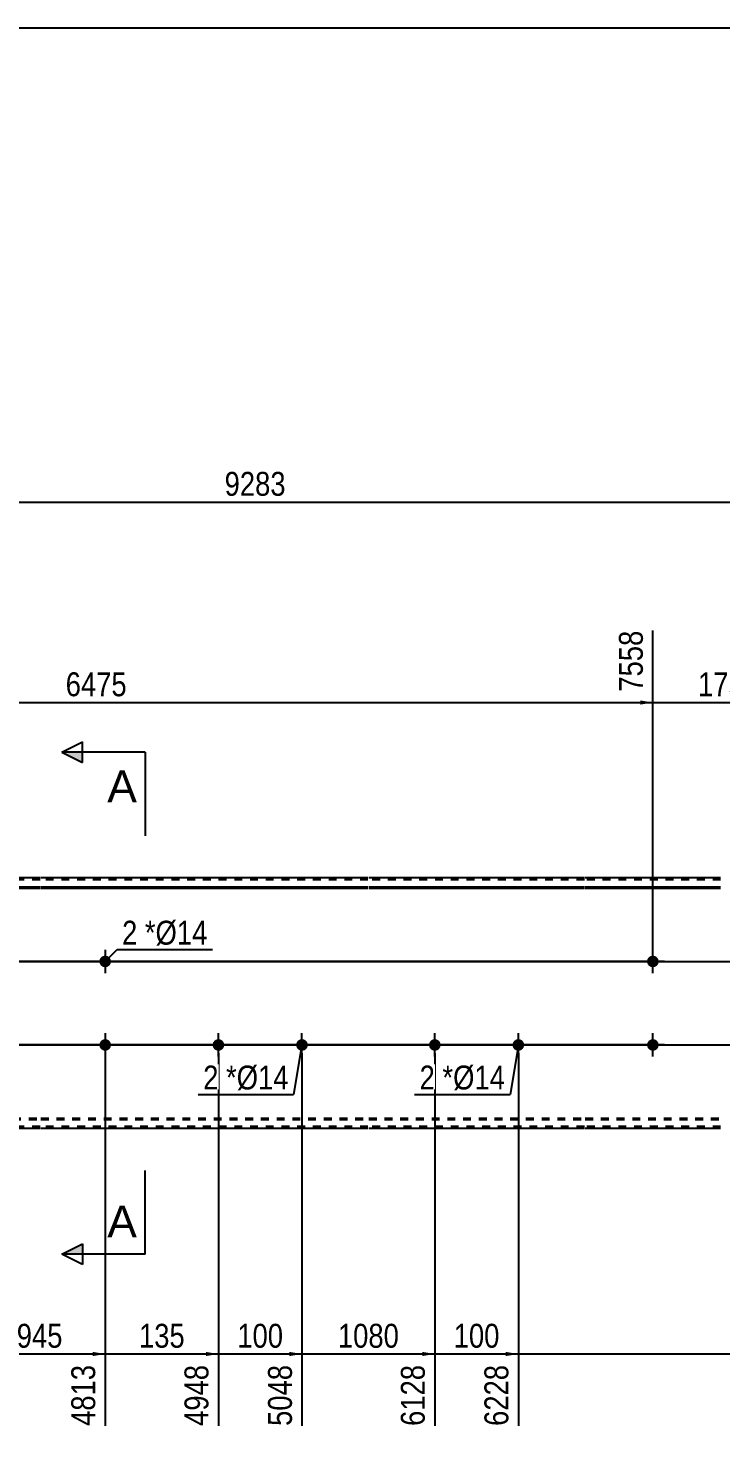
# Model space of a CAD drawing. Header units: millimetres. Extents: x -65 to 337, y -160 to 117.
# Drawn here: x 103.5 to 186.4, y -51.2 to 116.8 of the extents above; entities that cross this region are included whole.
import ezdxf

# ---------------------------------------------------------------- set-up
doc = ezdxf.new("R2010")
doc.units = ezdxf.units.MM
doc.linetypes.add('DXK_LINE_DOT1', pattern=[1.8814, 0.9407, -0.9407])
doc.styles.add('Arial', font='ARIAL.TTF', dxfattribs={"height": 0.2})
doc.styles.add('Arial Narrow', font='ARIALN.TTF', dxfattribs={"height": 0.2})

# ---------------------------------------------------------------- blocks, each defined once
blk = doc.blocks.new('Unknown-629083485-2164')
at = {"color": 5, "linetype": 'Continuous'}
blk.add_line((337.25, 116.75), (-62.75, 116.75), dxfattribs=at)
blk = doc.blocks.new('Part-629083485-1218 - 1203')
at = {"color": 2, "linetype": 'Continuous'}
for p, q in [((104.93, 15), (79.13, 15)), ((79.13, 13.94), (104.93, 13.94)), ((79.13, 13.76), (104.93, 13.76)), ((144.18, 15), (105.03, 15)), ((105.03, 13.94), (144.18, 13.94)), ((105.03, 13.76), (144.18, 13.76)), ((170.08, 15), (144.28, 15)), ((144.28, 13.94), (170.08, 13.94)), ((144.28, 13.76), (170.08, 13.76)), ((186.38, 15), (170.18, 15)), ((170.18, 13.94), (186.38, 13.94)), ((170.18, 13.76), (186.38, 13.76)), ((104.93, -15), (79.13, -15)), ((144.18, -15), (105.03, -15)), ((170.08, -15), (144.28, -15)), ((186.38, -15), (170.18, -15))]:
    blk.add_line(p, q, dxfattribs=at)
at = {"color": 7, "linetype": 'DXK_LINE_DOT1'}
for p, q in [((104.93, 14.75), (79.13, 14.75)), ((144.18, 14.75), (105.03, 14.75)), ((170.08, 14.75), (144.28, 14.75)), ((186.38, 14.75), (170.18, 14.75)), ((79.13, -13.76), (104.93, -13.76)), ((79.13, -13.94), (104.93, -13.94)), ((104.93, -14.75), (79.13, -14.75)), ((105.03, -13.76), (144.18, -13.76)), ((105.03, -13.94), (144.18, -13.94)), ((144.18, -14.75), (105.03, -14.75)), ((144.28, -13.76), (170.08, -13.76)), ((144.28, -13.94), (170.08, -13.94)), ((170.08, -14.75), (144.28, -14.75)), ((170.18, -13.76), (186.38, -13.76)), ((170.18, -13.94), (186.38, -13.94)), ((186.38, -14.75), (170.18, -14.75))]:
    blk.add_line(p, q, dxfattribs=at)
blk = doc.blocks.new('Bolt-629083485-1228 - 1203')
at = {"linetype": 'Continuous'}
for points in [[(126.28, -4.3, -1), (126.28, -5.7, -1)], [(136.28, -4.3, -1), (136.28, -5.7, -1)]]:
    blk.add_hatch(color=3, dxfattribs=at).paths.add_polyline_path(points)
at = {"color": 3, "linetype": 'Continuous'}
for p, q in [((124.88, -5), (127.68, -5)), ((126.28, -6.4), (126.28, -3.6)), ((134.88, -5), (137.68, -5)), ((136.28, -6.4), (136.28, -3.6))]:
    blk.add_line(p, q, dxfattribs=at)
blk = doc.blocks.new('Bolt-629083485-1229 - 1203')
at = {"linetype": 'Continuous'}
for points in [[(152.18, -4.3, -1), (152.18, -5.7, -1)], [(162.18, -4.3, -1), (162.18, -5.7, -1)]]:
    blk.add_hatch(color=3, dxfattribs=at).paths.add_polyline_path(points)
at = {"color": 3, "linetype": 'Continuous'}
for p, q in [((150.78, -5), (153.58, -5)), ((152.18, -6.4), (152.18, -3.6)), ((160.78, -5), (163.58, -5)), ((162.18, -6.4), (162.18, -3.6))]:
    blk.add_line(p, q, dxfattribs=at)
blk = doc.blocks.new('Bolt-629083485-1234 - 1203')
at = {"linetype": 'Continuous'}
for points in [[(177.58, 5, -1), (178.98, 5, -1)], [(258.15, 5, -1), (259.55, 5, -1)]]:
    blk.add_hatch(color=3, dxfattribs=at).paths.add_polyline_path(points)
at = {"color": 3, "linetype": 'Continuous'}
for p, q in [((178.28, 3.6), (178.28, 6.4)), ((258.85, 3.6), (258.85, 6.4)), ((179.68, 5), (176.88, 5)), ((260.25, 5), (257.45, 5))]:
    blk.add_line(p, q, dxfattribs=at)
blk = doc.blocks.new('Bolt-629083485-1235 - 1203')
at = {"linetype": 'Continuous'}
for points in [[(177.58, -5, -1), (178.98, -5, -1)], [(258.15, -5, -1), (259.55, -5, -1)]]:
    blk.add_hatch(color=3, dxfattribs=at).paths.add_polyline_path(points)
at = {"color": 3, "linetype": 'Continuous'}
for p, q in [((179.68, -5), (176.88, -5)), ((178.28, -6.4), (178.28, -3.6)), ((260.25, -5), (257.45, -5)), ((258.85, -6.4), (258.85, -3.6))]:
    blk.add_line(p, q, dxfattribs=at)
blk = doc.blocks.new('Bolt-629083485-1236 - 1203')
at = {"linetype": 'Continuous'}
for points in [[(113.43, 5, -1), (112.03, 5, -1)], [(113.43, -5, -1), (112.03, -5, -1)]]:
    blk.add_hatch(color=3, dxfattribs=at).paths.add_polyline_path(points)
at = {"color": 3, "linetype": 'Continuous'}
for p, q in [((112.73, 6.4), (112.73, 3.6)), ((114.13, 5), (111.33, 5)), ((114.13, -5), (111.33, -5)), ((112.73, -3.6), (112.73, -6.4))]:
    blk.add_line(p, q, dxfattribs=at)
blk = doc.blocks.new('StraightDimension-629083485-1348 - 1203')
at = {"linetype": 'Continuous'}
blk.add_hatch(color=7, dxfattribs=at).paths.add_polyline_path([(176.78, 36.25), (178.28, 36), (176.78, 35.75)])
at = {"color": 7, "linetype": 'Continuous'}
for p, q in [((45.04, -4), (45.04, 57.21)), ((178.28, 6), (178.28, 44.61)), ((45.04, 36), (178.28, 36))]:
    blk.add_line(p, q, dxfattribs=at)
at = {"color": 0, "linetype": 'Continuous'}
blk.add_wipeout([(177.68, 45.21), (173.48, 45.21), (173.48, 36.7), (177.68, 36.7)], dxfattribs=at)
at = {"color": 0}
blk.add_wipeout([(115.91, 36.15), (115.91, 40.35), (107.4, 40.35), (107.4, 36.15)], dxfattribs=at)
at = {"color": 3, "linetype": 'Continuous', "style": 'Arial Narrow'}
blk.add_text('7558', height=2.863, rotation=90.0002, dxfattribs=at).set_placement((177.08, 37.3))
at = {"color": 3, "style": 'Arial Narrow'}
blk.add_text('6475', height=2.863, dxfattribs=at).set_placement((108, 36.75))
blk = doc.blocks.new('StraightDimension-629083485-1284 - 1203')
at = {"linetype": 'Continuous'}
blk.add_hatch(color=7, dxfattribs=at).paths.add_polyline_path([(150.68, -41.75), (152.18, -42), (150.68, -42.25)])
at = {"color": 7, "linetype": 'Continuous'}
for p, q in [((136.28, -6), (136.28, -50.61)), ((152.18, -6), (152.18, -50.61)), ((136.28, -42), (152.18, -42))]:
    blk.add_line(p, q, dxfattribs=at)
at = {"color": 0}
blk.add_wipeout([(148.49, -41.85), (148.49, -37.65), (139.98, -37.65), (139.98, -41.85)], dxfattribs=at)
at = {"color": 0, "linetype": 'Continuous'}
blk.add_wipeout([(151.58, -42.7), (147.38, -42.7), (147.38, -51.21), (151.58, -51.21)], dxfattribs=at)
at = {"color": 3, "style": 'Arial Narrow'}
blk.add_text('1080', height=2.863, dxfattribs=at).set_placement((140.58, -41.25))
at = {"color": 3, "linetype": 'Continuous', "style": 'Arial Narrow'}
blk.add_text('6128', height=2.863, rotation=90.0002, dxfattribs=at).set_placement((150.98, -50.61))
blk = doc.blocks.new('StraightDimension-629083485-1347 - 1203')
at = {"linetype": 'Continuous'}
blk.add_hatch(color=7, dxfattribs=at).paths.add_polyline_path([(193.07, 36.25), (194.57, 36), (193.07, 35.75)])
at = {"color": 7, "linetype": 'Continuous'}
for p, q in [((194.57, 6), (194.57, 48.51)), ((178.28, 6), (178.28, 44.61)), ((178.28, 36), (194.57, 36))]:
    blk.add_line(p, q, dxfattribs=at)
at = {"color": 0}
blk.add_wipeout([(189.77, 36.15), (189.77, 40.35), (183.08, 40.35), (183.08, 36.15)], dxfattribs=at)
at = {"color": 3, "style": 'Arial Narrow'}
blk.add_text('175', height=2.863, dxfattribs=at).set_placement((183.68, 36.75))
at = {"color": 0, "linetype": 'Continuous'}
blk.add_wipeout([(193.97, 49.11), (189.77, 49.11), (189.77, 40.6), (193.97, 40.6)], dxfattribs=at)
at = {"color": 3, "linetype": 'Continuous', "style": 'Arial Narrow'}
blk.add_text('7733', height=2.863, rotation=90.0002, dxfattribs=at).set_placement((193.37, 41.2))
blk = doc.blocks.new('StraightDimension-629083485-1283 - 1203')
at = {"linetype": 'Continuous'}
blk.add_hatch(color=7, dxfattribs=at).paths.add_polyline_path([(160.68, -41.75), (162.18, -42), (160.68, -42.25)])
at = {"color": 7, "linetype": 'Continuous'}
for p, q in [((152.18, -6), (152.18, -50.61)), ((162.18, -6), (162.18, -50.61)), ((152.18, -42), (162.18, -42))]:
    blk.add_line(p, q, dxfattribs=at)
at = {"color": 0}
blk.add_wipeout([(160.52, -41.85), (160.52, -37.65), (153.84, -37.65), (153.84, -41.85)], dxfattribs=at)
at = {"color": 0, "linetype": 'Continuous'}
blk.add_wipeout([(161.58, -42.7), (157.38, -42.7), (157.38, -51.21), (161.58, -51.21)], dxfattribs=at)
at = {"color": 3, "style": 'Arial Narrow'}
blk.add_text('100', height=2.863, dxfattribs=at).set_placement((154.44, -41.25))
at = {"color": 3, "linetype": 'Continuous', "style": 'Arial Narrow'}
blk.add_text('6228', height=2.863, rotation=90.0002, dxfattribs=at).set_placement((160.98, -50.61))
blk = doc.blocks.new('StraightDimension-629083485-1282 - 1203')
at = {"linetype": 'Continuous'}
blk.add_hatch(color=7, dxfattribs=at).paths.add_polyline_path([(259.85, -41.75), (261.35, -42), (259.85, -42.25)])
at = {"color": 7, "linetype": 'Continuous'}
for p, q in [((162.18, -6), (162.18, -50.61)), ((261.35, -16), (261.35, -50.61)), ((162.18, -42), (261.35, -42))]:
    blk.add_line(p, q, dxfattribs=at)
at = {"color": 0}
blk.add_wipeout([(216.02, -41.85), (216.02, -37.65), (207.51, -37.65), (207.51, -41.85)], dxfattribs=at)
at = {"color": 0, "linetype": 'Continuous'}
blk.add_wipeout([(260.75, -42.7), (256.55, -42.7), (256.55, -51.21), (260.75, -51.21)], dxfattribs=at)
at = {"color": 3, "style": 'Arial Narrow'}
blk.add_text('3055', height=2.863, dxfattribs=at).set_placement((208.11, -41.25))
at = {"color": 3, "linetype": 'Continuous', "style": 'Arial Narrow'}
blk.add_text('9283', height=2.863, rotation=90.0002, dxfattribs=at).set_placement((260.15, -50.61))
blk = doc.blocks.new('StraightDimension-629083485-1286 - 1203')
at = {"linetype": 'Continuous'}
blk.add_hatch(color=7, dxfattribs=at).paths.add_polyline_path([(124.78, -41.75), (126.28, -42), (124.78, -42.25)])
at = {"color": 7, "linetype": 'Continuous'}
for p, q in [((112.73, -6), (112.73, -50.61)), ((126.28, -6), (126.28, -50.61)), ((112.73, -42), (126.28, -42))]:
    blk.add_line(p, q, dxfattribs=at)
at = {"color": 0}
blk.add_wipeout([(122.85, -41.85), (122.85, -37.65), (116.17, -37.65), (116.17, -41.85)], dxfattribs=at)
at = {"color": 0, "linetype": 'Continuous'}
blk.add_wipeout([(125.68, -42.7), (121.48, -42.7), (121.48, -51.21), (125.68, -51.21)], dxfattribs=at)
at = {"color": 3, "style": 'Arial Narrow'}
blk.add_text('135', height=2.863, dxfattribs=at).set_placement((116.77, -41.25))
at = {"color": 3, "linetype": 'Continuous', "style": 'Arial Narrow'}
blk.add_text('4948', height=2.863, rotation=90.0002, dxfattribs=at).set_placement((125.08, -50.61))
blk = doc.blocks.new('StraightDimension-629083485-1285 - 1203')
at = {"linetype": 'Continuous'}
blk.add_hatch(color=7, dxfattribs=at).paths.add_polyline_path([(134.78, -41.75), (136.28, -42), (134.78, -42.25)])
at = {"color": 7, "linetype": 'Continuous'}
for p, q in [((126.28, -6), (126.28, -50.61)), ((136.28, -6), (136.28, -50.61)), ((126.28, -42), (136.28, -42))]:
    blk.add_line(p, q, dxfattribs=at)
at = {"color": 0}
blk.add_wipeout([(134.62, -41.85), (134.62, -37.65), (127.94, -37.65), (127.94, -41.85)], dxfattribs=at)
at = {"color": 0, "linetype": 'Continuous'}
blk.add_wipeout([(135.68, -42.7), (131.48, -42.7), (131.48, -51.21), (135.68, -51.21)], dxfattribs=at)
at = {"color": 3, "style": 'Arial Narrow'}
blk.add_text('100', height=2.863, dxfattribs=at).set_placement((128.54, -41.25))
at = {"color": 3, "linetype": 'Continuous', "style": 'Arial Narrow'}
blk.add_text('5048', height=2.863, rotation=90.0002, dxfattribs=at).set_placement((135.08, -50.61))
blk = doc.blocks.new('StraightDimension-629083485-1287 - 1203')
at = {"linetype": 'Continuous'}
blk.add_hatch(color=7, dxfattribs=at).paths.add_polyline_path([(111.23, -41.75), (112.73, -42), (111.23, -42.25)])
at = {"color": 7, "linetype": 'Continuous'}
for p, q in [((97.03, -6), (97.03, -50.61)), ((112.73, -6), (112.73, -50.61)), ((97.03, -42), (112.73, -42))]:
    blk.add_line(p, q, dxfattribs=at)
at = {"color": 0}
blk.add_wipeout([(108.22, -41.85), (108.22, -37.65), (101.54, -37.65), (101.54, -41.85)], dxfattribs=at)
at = {"color": 0, "linetype": 'Continuous'}
blk.add_wipeout([(112.13, -42.7), (107.93, -42.7), (107.93, -51.21), (112.13, -51.21)], dxfattribs=at)
at = {"color": 3, "style": 'Arial Narrow'}
blk.add_text('945', height=2.863, dxfattribs=at).set_placement((102.14, -41.25))
at = {"color": 3, "linetype": 'Continuous', "style": 'Arial Narrow'}
blk.add_text('4813', height=2.863, rotation=90.0002, dxfattribs=at).set_placement((111.53, -50.61))
blk = doc.blocks.new('StraightDimension-629083485-1396 - 1203')
at = {"color": 7, "linetype": 'Continuous'}
blk.add_line((26.2, 5), (275.4, 5), dxfattribs=at)
blk = doc.blocks.new('StraightDimension-629083485-1397 - 1203')
at = {"color": 7, "linetype": 'Continuous'}
for p, q in [((26.2, 5), (275.4, 5)), ((26.2, -5), (275.4, -5))]:
    blk.add_line(p, q, dxfattribs=at)
blk = doc.blocks.new('StraightDimension-629083485-1398 - 1203')
at = {"color": 7, "linetype": 'Continuous'}
blk.add_line((26.2, -5), (275.4, -5), dxfattribs=at)
blk = doc.blocks.new('StraightDimension-629083485-1416 - 1203')
at = {"linetype": 'Continuous'}
for points in [[(-6.25, 7.03), (-6, 8.53), (-5.75, 7.03)], [(-5.75, 6.5), (-6, 5), (-6.25, 6.5)]]:
    blk.add_hatch(color=7, dxfattribs=at).paths.add_polyline_path(points)
at = {"color": 7, "linetype": 'Continuous'}
for p, q in [((40.49, 8.53), (-8.25, 8.53)), ((-6, 5), (-6, 8.53)), ((177.28, 5), (-8.25, 5))]:
    blk.add_line(p, q, dxfattribs=at)
at = {"color": 0}
blk.add_wipeout([(-6.15, 9.19), (-10.35, 9.19), (-10.35, 4.33), (-6.15, 4.33)], dxfattribs=at)
at = {"color": 3, "style": 'Arial Narrow'}
blk.add_text('35', height=2.863, rotation=90.0002, dxfattribs=at).set_placement((-6.75, 4.93))
blk = doc.blocks.new('StraightDimension-629083485-1417 - 1203')
at = {"linetype": 'Continuous'}
for points in [[(-6.25, 3.5), (-6, 5), (-5.75, 3.5)], [(-5.75, -3.5), (-6, -5), (-6.25, -3.5)]]:
    blk.add_hatch(color=7, dxfattribs=at).paths.add_polyline_path(points)
at = {"color": 7, "linetype": 'Continuous'}
for p, q in [((177.28, 5), (-8.25, 5)), ((-6, -5), (-6, 5)), ((177.28, -5), (-8.25, -5))]:
    blk.add_line(p, q, dxfattribs=at)
at = {"color": 0}
blk.add_wipeout([(-6.15, 3.34), (-10.35, 3.34), (-10.35, -3.34), (-6.15, -3.34)], dxfattribs=at)
at = {"color": 3, "style": 'Arial Narrow'}
blk.add_text('100', height=2.863, rotation=90.0002, dxfattribs=at).set_placement((-6.75, -2.74))
blk = doc.blocks.new('StraightDimension-629083485-1418 - 1203')
at = {"linetype": 'Continuous'}
for points in [[(-6.25, -6.5), (-6, -5), (-5.75, -6.5)], [(-5.75, -13.5), (-6, -15), (-6.25, -13.5)]]:
    blk.add_hatch(color=7, dxfattribs=at).paths.add_polyline_path(points)
at = {"color": 7, "linetype": 'Continuous'}
for p, q in [((177.28, -5), (-8.25, -5)), ((-6, -15), (-6, -5)), ((14.2, -15), (-8.25, -15))]:
    blk.add_line(p, q, dxfattribs=at)
at = {"color": 0}
blk.add_wipeout([(-6.15, -6.66), (-10.35, -6.66), (-10.35, -13.34), (-6.15, -13.34)], dxfattribs=at)
at = {"color": 3, "style": 'Arial Narrow'}
blk.add_text('100', height=2.863, rotation=90.0002, dxfattribs=at).set_placement((-6.75, -12.74))
blk = doc.blocks.new('StraightDimension-629083485-1447 - 1203')
at = {"color": 7, "linetype": 'Continuous'}
blk.add_line((0, 60), (261.35, 60), dxfattribs=at)
at = {"color": 0}
blk.add_wipeout([(134.93, 60.15), (134.93, 64.35), (126.42, 64.35), (126.42, 60.15)], dxfattribs=at)
at = {"color": 3, "style": 'Arial Narrow'}
blk.add_text('9283', height=2.863, dxfattribs=at).set_placement((127.02, 60.75))
blk = doc.blocks.new('SectionMark-629083485-1280 - 1203')
at = {"linetype": 'Continuous'}
for points in [[(110.02, 30.05), (110.02, 28.8), (107.52, 30.05)], [(110.02, -28.8), (110.02, -30.05), (107.52, -30.05)]]:
    blk.add_hatch(color=30, dxfattribs=at).paths.add_polyline_path(points)
at = {"color": 30, "linetype": 'Continuous'}
for p, q in [((107.52, 30.05), (110.02, 31.3)), ((110.02, 28.8), (110.02, 31.3)), ((117.52, 30.05), (107.52, 30.05)), ((107.52, 30.05), (110.02, 28.8)), ((117.52, 30.05), (117.52, 20.05)), ((117.52, -30.05), (117.52, -20.05)), ((107.52, -30.05), (110.02, -28.8)), ((117.52, -30.05), (107.52, -30.05)), ((110.02, -31.3), (107.52, -30.05)), ((110.02, -28.8), (110.02, -31.3))]:
    blk.add_line(p, q, dxfattribs=at)
at = {"color": 0, "linetype": 'Continuous'}
for points in [[(116.52, 24.05), (116.52, 28.05), (112.97, 28.05), (112.97, 24.05)], [(116.52, -28.05), (116.52, -24.05), (112.97, -24.05), (112.97, -28.05)]]:
    blk.add_wipeout(points, dxfattribs=at)
at = {"color": 96, "linetype": 'Continuous', "style": 'Arial'}
for p in [(112.97, 24.05), (112.97, -28.05)]:
    blk.add_text('A', height=3.82, dxfattribs=at).set_placement(p)
blk = doc.blocks.new('Mark-629083485-1487 - 1203')
at = {"color": 0}
for points in [[(126.29, -10.33), (126.29, -7.33), (124.46, -7.33), (124.46, -10.33)], [(128.47, -10.33), (128.47, -7.33), (127.19, -7.33), (127.19, -10.33)]]:
    blk.add_wipeout(points, dxfattribs=at)
for points in [[(126.29, -10.33), (126.29, -7.33), (124.46, -7.33), (124.46, -10.33)], [(128.47, -10.33), (128.47, -7.33), (127.19, -7.33), (127.19, -10.33)]]:
    blk.add_wipeout(points, dxfattribs=at)
at = {"color": 3, "style": 'Arial Narrow'}
blk.add_text('2', height=2.86, dxfattribs=at).set_placement((124.46, -10.33))
at = {"color": 0}
blk.add_wipeout([(134.68, -10.33), (134.68, -7.33), (128.47, -7.33), (128.47, -10.33)], dxfattribs=at)
blk.add_wipeout([(134.68, -10.33), (134.68, -7.33), (128.47, -7.33), (128.47, -10.33)], dxfattribs=at)
at = {"color": 7, "linetype": 'Continuous'}
for p in [(136.28, -5), (123.86, -10.93)]:
    blk.add_line(p, (135.28, -10.93), dxfattribs=at)
at = {"color": 3, "style": 'Arial Narrow'}
for s, height, p in [('*', 2.86, (127.19, -10.33)), ('Ø14', 2.863, (128.47, -10.33))]:
    blk.add_text(s, height=height, dxfattribs=at).set_placement(p)
blk = doc.blocks.new('Mark-629083485-1488 - 1203')
at = {"color": 0}
for points in [[(152.19, -10.33), (152.19, -7.33), (150.36, -7.33), (150.36, -10.33)], [(154.37, -10.33), (154.37, -7.33), (153.09, -7.33), (153.09, -10.33)]]:
    blk.add_wipeout(points, dxfattribs=at)
for points in [[(152.19, -10.33), (152.19, -7.33), (150.36, -7.33), (150.36, -10.33)], [(154.37, -10.33), (154.37, -7.33), (153.09, -7.33), (153.09, -10.33)]]:
    blk.add_wipeout(points, dxfattribs=at)
at = {"color": 3, "style": 'Arial Narrow'}
blk.add_text('2', height=2.86, dxfattribs=at).set_placement((150.36, -10.33))
at = {"color": 0}
blk.add_wipeout([(160.58, -10.33), (160.58, -7.33), (154.37, -7.33), (154.37, -10.33)], dxfattribs=at)
blk.add_wipeout([(160.58, -10.33), (160.58, -7.33), (154.37, -7.33), (154.37, -10.33)], dxfattribs=at)
at = {"color": 7, "linetype": 'Continuous'}
for p in [(162.18, -5), (149.76, -10.93)]:
    blk.add_line(p, (161.18, -10.93), dxfattribs=at)
at = {"color": 3, "style": 'Arial Narrow'}
for s, height, p in [('*', 2.86, (153.09, -10.33)), ('Ø14', 2.863, (154.37, -10.33))]:
    blk.add_text(s, height=height, dxfattribs=at).set_placement(p)
blk = doc.blocks.new('Mark-629083485-1490 - 1203')
at = {"color": 0}
for points in [[(116.58, 7.01), (116.58, 10.01), (114.75, 10.01), (114.75, 7.01)], [(118.75, 7.01), (118.75, 10.01), (117.48, 10.01), (117.48, 7.01)]]:
    blk.add_wipeout(points, dxfattribs=at)
for points in [[(116.58, 7.01), (116.58, 10.01), (114.75, 10.01), (114.75, 7.01)], [(118.75, 7.01), (118.75, 10.01), (117.48, 10.01), (117.48, 7.01)]]:
    blk.add_wipeout(points, dxfattribs=at)
at = {"color": 7, "linetype": 'Continuous'}
blk.add_line((112.73, 5), (114.15, 6.41), dxfattribs=at)
at = {"color": 3, "style": 'Arial Narrow'}
blk.add_text('2', height=2.86, dxfattribs=at).set_placement((114.75, 7.01))
at = {"color": 0}
blk.add_wipeout([(124.97, 7.01), (124.97, 10.01), (118.75, 10.01), (118.75, 7.01)], dxfattribs=at)
blk.add_wipeout([(124.97, 7.01), (124.97, 10.01), (118.75, 10.01), (118.75, 7.01)], dxfattribs=at)
at = {"color": 7, "linetype": 'Continuous'}
blk.add_line((114.15, 6.41), (125.57, 6.41), dxfattribs=at)
at = {"color": 3, "style": 'Arial Narrow'}
for s, height, p in [('*', 2.86, (117.48, 7.01)), ('Ø14', 2.863, (118.75, 7.01))]:
    blk.add_text(s, height=height, dxfattribs=at).set_placement(p)

msp = doc.modelspace()

# ---------------------------------------------------------------- block references
for name in ['Unknown-629083485-2164', 'Part-629083485-1218 - 1203', 'Bolt-629083485-1236 - 1203', 'Bolt-629083485-1234 - 1203', 'Bolt-629083485-1228 - 1203', 'Bolt-629083485-1229 - 1203', 'Bolt-629083485-1235 - 1203']:
    msp.add_blockref(name, (0, 0))

# ---------------------------------------------------------------- next in the draw order: block references
for name in ['StraightDimension-629083485-1348 - 1203', 'StraightDimension-629083485-1286 - 1203', 'StraightDimension-629083485-1284 - 1203']:
    msp.add_blockref(name, (0, 0))

# ---------------------------------------------------------------- next in the draw order: block references
for name in ['StraightDimension-629083485-1347 - 1203', 'StraightDimension-629083485-1287 - 1203', 'StraightDimension-629083485-1285 - 1203', 'StraightDimension-629083485-1283 - 1203']:
    msp.add_blockref(name, (0, 0))

# ---------------------------------------------------------------- next in the draw order: block references
for name in ['StraightDimension-629083485-1447 - 1203', 'StraightDimension-629083485-1396 - 1203', 'StraightDimension-629083485-1282 - 1203']:
    msp.add_blockref(name, (0, 0))

# ---------------------------------------------------------------- next in the draw order: block references
msp.add_blockref('StraightDimension-629083485-1397 - 1203', (0, 0))

# ---------------------------------------------------------------- next in the draw order: block references
for name in ['StraightDimension-629083485-1416 - 1203', 'StraightDimension-629083485-1398 - 1203']:
    msp.add_blockref(name, (0, 0))

# ---------------------------------------------------------------- next in the draw order: block references
msp.add_blockref('StraightDimension-629083485-1417 - 1203', (0, 0))

# ---------------------------------------------------------------- next in the draw order: block references
msp.add_blockref('StraightDimension-629083485-1418 - 1203', (0, 0))

# ---------------------------------------------------------------- next in the draw order: block references
for name in ['SectionMark-629083485-1280 - 1203', 'Mark-629083485-1487 - 1203', 'Mark-629083485-1488 - 1203']:
    msp.add_blockref(name, (0, 0))

# ---------------------------------------------------------------- next in the draw order: block references
msp.add_blockref('Mark-629083485-1490 - 1203', (0, 0))

doc.saveas('drawing.dxf')
